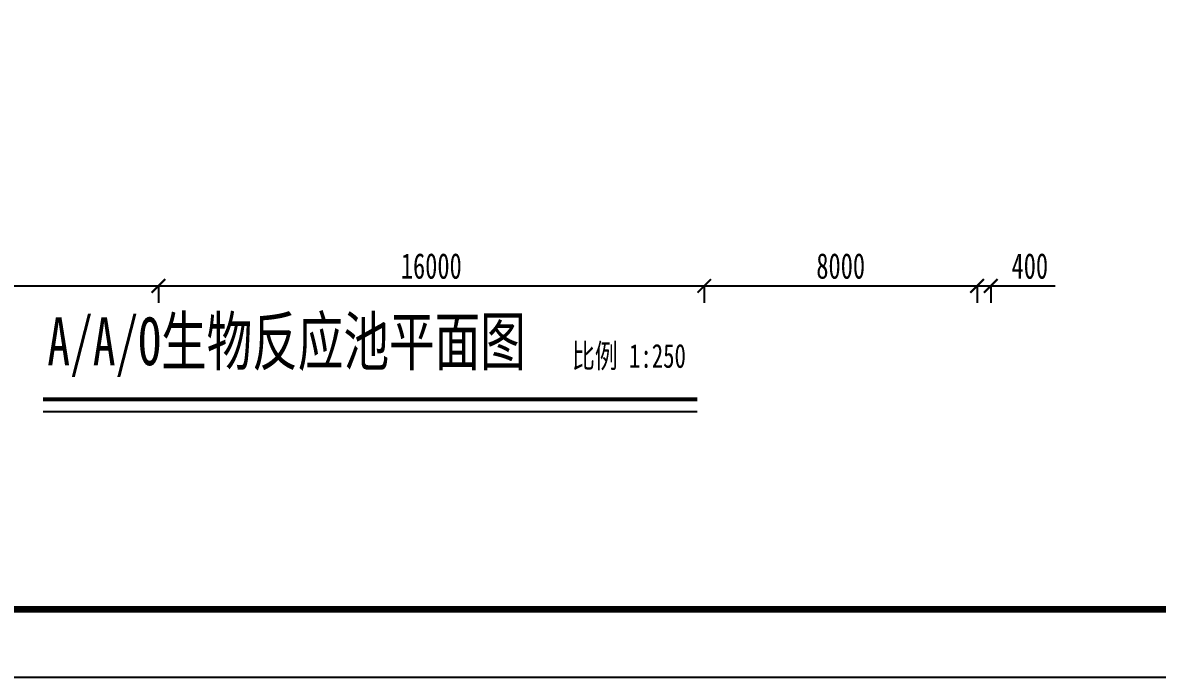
# Model space of a CAD drawing. Header units: millimetres. Extents: x 738100 to 1284508, y 138373 to 260796.
# Drawn here: x 815900 to 849157, y 141996 to 161180 of the extents above; entities that cross this region are included whole.
import ezdxf

# ---------------------------------------------------------------- set-up
doc = ezdxf.new("R2010")
doc.units = ezdxf.units.MM
doc.layers.add('标注', color=7, linetype='Continuous')
doc.layers.add('边框粗', color=7, linetype='Continuous', lineweight=100)
doc.styles.add('长仿宋', font='simfang.ttf', dxfattribs={"width": 0.7})
doc.styles.add('长仿宋体', font='simfang.ttf', dxfattribs={"width": 0.7})
doc.dimstyles.new('副本ISO-25', dxfattribs={"dimtxt": 750, "dimasz": 400, "dimexe": 500, "dimexo": 200, "dimgap": 200, "dimtad": 1, "dimdec": 1, "dimdsep": 46, "dimtxsty": '长仿宋', "dimblk": 'ARCHTICK', "dimcen": 200, "dimadec": 0, "dimazin": 0, "dimtfac": 1, "dimtdec": 1, "dimtmove": 0, "dimatfit": 3, "dimldrblk": 'ARCHTICK', "dimfxl": 0.5, "dimfxlon": 1, "dimarcsym": 0})

# ---------------------------------------------------------------- blocks, each defined once
blk = doc.blocks.new('_ArchTick')
at = {"color": 0, "linetype": 'ByBlock', "lineweight": 25, "const_width": 0.15}
blk.add_lwpolyline([(-0.5, -0.5), (0.5, 0.5)], dxfattribs=at)
blk = doc.blocks.new('*D11')
at = {"color": 0, "lineweight": -2, "ltscale": 10, "transparency": 16777216}
for p, q in [((803877, 153467), (803877, 152967)), ((803877, 153467), (819877, 153467)), ((819877, 153467), (819877, 152967))]:
    blk.add_line(p, q, dxfattribs=at)
at = {"layer": 'Defpoints', "color": 0, "ltscale": 10, "transparency": 16777216}
for p in [(803877, 155396), (819877, 155396), (819877, 153467)]:
    blk.add_point(p, dxfattribs=at)
at = {"color": 0, "lineweight": -2, "ltscale": 10, "transparency": 16777216, "xscale": 400, "yscale": 400, "zscale": 400, "rotation": 180}
blk.add_blockref('_ArchTick', (803877, 153467), dxfattribs=at)
at = {"color": 0, "lineweight": -2, "ltscale": 10, "transparency": 16777216, "xscale": 400, "yscale": 400, "zscale": 400}
blk.add_blockref('_ArchTick', (819877, 153467), dxfattribs=at)
at = {"color": 0, "ltscale": 10, "transparency": 16777216, "insert": (811877, 154046), "char_height": 750, "attachment_point": 5, "style": '长仿宋'}
blk.add_mtext('16000', dxfattribs=at)
blk = doc.blocks.new('*D12')
at = {"color": 0, "lineweight": -2, "ltscale": 10, "transparency": 16777216}
for p, q in [((835877, 153467), (835877, 152967)), ((835877, 153467), (843877, 153467)), ((843877, 153467), (843877, 152967))]:
    blk.add_line(p, q, dxfattribs=at)
at = {"layer": 'Defpoints', "color": 0, "ltscale": 10, "transparency": 16777216}
for p in [(835877, 155396), (843877, 155396), (843877, 153467)]:
    blk.add_point(p, dxfattribs=at)
at = {"color": 0, "lineweight": -2, "ltscale": 10, "transparency": 16777216, "xscale": 400, "yscale": 400, "zscale": 400, "rotation": 180}
blk.add_blockref('_ArchTick', (835877, 153467), dxfattribs=at)
at = {"color": 0, "lineweight": -2, "ltscale": 10, "transparency": 16777216, "xscale": 400, "yscale": 400, "zscale": 400}
blk.add_blockref('_ArchTick', (843877, 153467), dxfattribs=at)
at = {"color": 0, "ltscale": 10, "transparency": 16777216, "insert": (839877, 154046), "char_height": 750, "attachment_point": 5, "style": '长仿宋'}
blk.add_mtext('8000', dxfattribs=at)
blk = doc.blocks.new('*D13')
at = {"color": 0, "lineweight": -2, "ltscale": 10, "transparency": 16777216}
for p, q in [((843877, 153467), (843877, 152967)), ((843877, 153467), (844277, 153467)), ((844277, 153467), (844277, 152967)), ((844277, 153467), (846163, 153467))]:
    blk.add_line(p, q, dxfattribs=at)
at = {"layer": 'Defpoints', "color": 0, "ltscale": 10, "transparency": 16777216}
for p in [(843877, 155396), (844277, 155396), (844277, 153467)]:
    blk.add_point(p, dxfattribs=at)
at = {"color": 0, "lineweight": -2, "ltscale": 10, "transparency": 16777216, "xscale": 400, "yscale": 400, "zscale": 400, "rotation": 180}
blk.add_blockref('_ArchTick', (843877, 153467), dxfattribs=at)
at = {"color": 0, "lineweight": -2, "ltscale": 10, "transparency": 16777216, "xscale": 400, "yscale": 400, "zscale": 400}
blk.add_blockref('_ArchTick', (844277, 153467), dxfattribs=at)
at = {"color": 0, "ltscale": 10, "transparency": 16777216, "insert": (845420, 154046), "char_height": 750, "attachment_point": 5, "style": '长仿宋'}
blk.add_mtext('400', dxfattribs=at)
blk = doc.blocks.new('*D14')
at = {"color": 0, "lineweight": -2, "ltscale": 10, "transparency": 16777216}
for p, q in [((819877, 153467), (819877, 152967)), ((819877, 153467), (835877, 153467)), ((835877, 153467), (835877, 152967))]:
    blk.add_line(p, q, dxfattribs=at)
at = {"layer": 'Defpoints', "color": 0, "ltscale": 10, "transparency": 16777216}
for p in [(819877, 155396), (835877, 155396), (835877, 153467)]:
    blk.add_point(p, dxfattribs=at)
at = {"color": 0, "lineweight": -2, "ltscale": 10, "transparency": 16777216, "xscale": 400, "yscale": 400, "zscale": 400, "rotation": 180}
blk.add_blockref('_ArchTick', (819877, 153467), dxfattribs=at)
at = {"color": 0, "lineweight": -2, "ltscale": 10, "transparency": 16777216, "xscale": 400, "yscale": 400, "zscale": 400}
blk.add_blockref('_ArchTick', (835877, 153467), dxfattribs=at)
at = {"color": 0, "ltscale": 10, "transparency": 16777216, "insert": (827877, 154046), "char_height": 750, "attachment_point": 5, "style": '长仿宋'}
blk.add_mtext('16000', dxfattribs=at)

msp = doc.modelspace()

# ---------------------------------------------------------------- linework, layer by layer
at = {"lineweight": 53}
msp.add_line((816496.675, 150151.728), (835673.008, 150151.728), dxfattribs=at)
msp.add_lwpolyline([(772063.655, 260796.31), (738100.048, 260796.31), (738100.048, 141996.31), (906300.048, 141996.31), (906300.048, 260796.31), (852063.655, 260796.31)])
at = {"layer": '标注', "ltscale": 10}
msp.add_line((816496.675, 149787.027), (835673.008, 149787.027), dxfattribs=at)
at = {"layer": '边框粗', "lineweight": 100}
msp.add_line((743100.048, 143996.31), (904300.048, 143996.31), dxfattribs=at)

# ---------------------------------------------------------------- texts
at = {"lineweight": -3, "insert": (816622.112, 152542.116), "char_height": 1400, "width": 14545.31285, "attachment_point": 1, "style": '长仿宋体'}
msp.add_mtext('A/A/O{\\fSimSun|b0|i0|c134|p2;生物反应池平面图 }', dxfattribs=at)
at = {"insert": (832002.559, 151766.73), "char_height": 700, "width": 35301.96078, "attachment_point": 1, "style": '长仿宋体'}
msp.add_mtext('比例 1:250 ', dxfattribs=at)

# ---------------------------------------------------------------- dimensions: what is measured, and where the dimension line sits
at = {"ltscale": 10}
for base, p1, p2, picture, middle in [((819876.959, 153466.709), (803876.959, 155396.429), (819876.959, 155396.429), '*D11', (811876.959, 154045.994)), ((835876.959, 153466.709), (819876.959, 155396.429), (835876.959, 155396.429), '*D14', (827876.959, 154045.994)), ((843876.959, 153466.709), (835876.959, 155396.429), (843876.959, 155396.429), '*D12', (839876.959, 154045.994)), ((844276.959, 153466.709), (843876.959, 155396.429), (844276.959, 155396.429), '*D13', (845419.959, 154045.994))]:
    dim = msp.add_linear_dim(base=base, p1=p1, p2=p2, dimstyle='副本ISO-25', dxfattribs=at)
    dim.commit()
    dim.dimension.update_dxf_attribs({"geometry": picture, "text_midpoint": middle})

doc.saveas('drawing.dxf')
